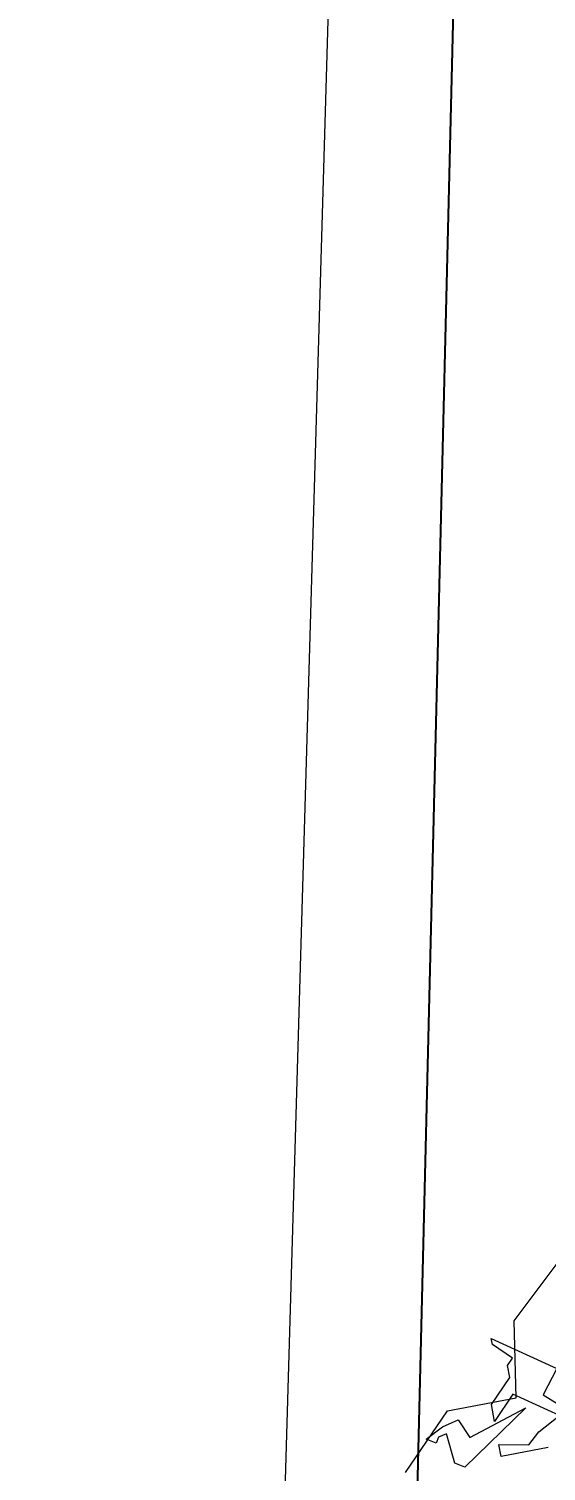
# Model space of a CAD drawing. Header units: millimetres. Extents: x 1418 to 1811, y 1796 to 1956.
# Drawn here: x 1464.069 to 1464.565, y 1887.305 to 1888.689 of the extents above; entities that cross this region are included whole.
import ezdxf

# ---------------------------------------------------------------- set-up
doc = ezdxf.new("R2010")
doc.units = ezdxf.units.MM
for name, color, linetype, lineweight in [('ARBRE', 251, 'Continuous', 13), ('PA6_TERRENO', 6, 'Continuous', 18), ('PA6_TEXTO', 3, 'Continuous', 18)]:
    doc.layers.add(name, color=color, linetype=linetype, lineweight=lineweight)
doc.layers.add('VEGETAIS', color=3, linetype='Continuous')
doc.styles.add('200 Médio', font='arial.ttf', dxfattribs={"height": 0.75})
doc.styles.add('ARIAL', font='ARIAL', dxfattribs={"height": 0.2})
doc.dimstyles.new('AQ250', dxfattribs={"dimscale": 10, "dimtxt": 0.05, "dimasz": 0.03, "dimexe": 0.03, "dimexo": 0.025, "dimgap": 0.025, "dimtad": 1, "dimzin": 0, "dimdsep": 46, "dimtxsty": 'ARIAL', "dimblk": 'ARCHTICK', "dimcen": 0.09, "dimdle": 0.03, "dimclrt": 7, "dimadec": 0, "dimazin": 0, "dimtfac": 1, "dimtix": 1, "dimtmove": 2, "dimatfit": 3, "dimldrblk": 'OPEN90', "dimfxl": 1, "dimtvp": 1, "dimtolj": 1, "dimtzin": 0, "dimarcsym": 0})

# ---------------------------------------------------------------- blocks, each defined once
blk = doc.blocks.new('_ArchTick')
at = {"color": 0, "linetype": 'ByBlock', "const_width": 0.15}
blk.add_lwpolyline([(-0.5, -0.5), (0.5, 0.5)], dxfattribs=at)
blk = doc.blocks.new('*D5')
at = {"layer": 'Defpoints', "color": 0, "transparency": 16777216}
for p in [(1462.054, 1891.901), (1464.4477, 1891.8309), (1462.0087, 1808.5791)]:
    blk.add_point(p, dxfattribs=at)
at = {"layer": 'PA6_TEXTO', "color": 0, "lineweight": -2, "transparency": 16777216}
for p, q in [((1459.6062, 1808.3494), (1462.0628, 1892.2009)), ((1464.1978, 1891.8382), (1461.7541, 1891.9098)), ((1461.7588, 1808.5864), (1459.3151, 1808.658))]:
    blk.add_line(p, q, dxfattribs=at)
at = {"layer": 'PA6_TEXTO', "color": 0, "lineweight": -2, "transparency": 16777216, "xscale": 0.3, "yscale": 0.3, "zscale": 0.3}
for p, rotation in [((1462.054, 1891.901), 88.32188908293921), ((1459.615, 1808.6492), 268.3218890829392)]:
    blk.add_blockref('_ArchTick', p, dxfattribs=dict(at, rotation=rotation))
at = {"layer": 'PA6_TEXTO', "color": 7, "transparency": 16777216, "insert": (1461.4674, 1850.2566), "char_height": 0.75, "attachment_point": 5, "rotation": 268.3219, "style": '200 Médio'}
blk.add_mtext('\\A1;83.29', dxfattribs=at)
blk = doc.blocks.new('_Open90')
at = {"color": 0, "linetype": 'ByBlock', "lineweight": -2}
for p, q in [((-0.5, 0.5), (0, 0)), ((0, 0), (-1, 0)), ((0, 0), (-0.5, -0.5))]:
    blk.add_line(p, q, dxfattribs=at)
blk = doc.blocks.new('WMF26', base_point=(0, 0.0008))
at = {"color": 85}
blk.add_lwpolyline([(11.477, -10.5245), (11.165, -10.8381), (10.75, -10.8381), (10.6776, -11.2893), (10.3277, -11.6096)], dxfattribs=at)
at = {"color": 106}
for points in [[(10.6191, -10.5137), (10.9024, -10.5137), (10.9024, -10.5862), (10.7278, -10.55), (10.6554, -10.6158), (10.517, -10.6883), (10.7649, -10.8637), (10.9024, -10.7245), (10.9024, -10.8266), (10.7649, -10.9649), (10.7649, -11.0374), (10.7278, -11.0736), (10.8299, -11.1765), (10.8299, -11.2127), (10.4808, -10.9649), (10.5903, -10.8266), (10.517, -10.7616)], [(11.1798, -10.5245), (11.1963, -10.7056), (11.2465, -10.6941), (11.2654, -10.6628), (11.3206, -10.6973), (11.2119, -10.75), (11.1123, -10.7739), (11.0637, -10.6578), (10.7039, -10.7698), (11.1246, -10.4907), (11.1798, -10.5245), (11.1798, -10.5245)]]:
    blk.add_lwpolyline(points, dxfattribs=at)
blk = doc.blocks.new('T2_02')
at = {"xscale": 0.3499999999999943, "yscale": 0.3499999999999943, "zscale": 0.3499999999999943}
blk.add_blockref('WMF26', (-2.2399, 1.997), dxfattribs=at)

msp = doc.modelspace()

# ---------------------------------------------------------------- linework, layer by layer
at = {"layer": 'PA6_TERRENO'}
msp.add_lwpolyline([(1525.828, 1890.3369), (1523.8608, 1810.3571), (1462.0087, 1808.5791), (1464.4477, 1891.8309)], close=True, dxfattribs=at)
at = {"layer": 'VEGETAIS'}
msp.add_line((1464.2937, 1881.2065), (1464.5457, 1891.5595), dxfattribs=at)

# ---------------------------------------------------------------- block references
at = {"layer": 'ARBRE', "xscale": 0.4621142716754233, "yscale": 0.4621142716754233, "zscale": 0.4621142716754233, "rotation": 190.6551472559353}
msp.add_blockref('T2_02', (1465.3814, 1886.6897), dxfattribs=at)

# ---------------------------------------------------------------- dimensions: what is measured, and where the dimension line sits
at = {"layer": 'PA6_TEXTO'}
dim = msp.add_aligned_dim(p1=(1462.0087, 1808.5791), p2=(1464.4477, 1891.8309), distance=2.3947, dimstyle='AQ250', override={"dimtxsty": '200 Médio'}, dxfattribs=at)
dim.commit()
dim.dimension.update_dxf_attribs({"geometry": '*D5', "text_midpoint": (1461.4674, 1850.2566)})

doc.saveas('drawing.dxf')
